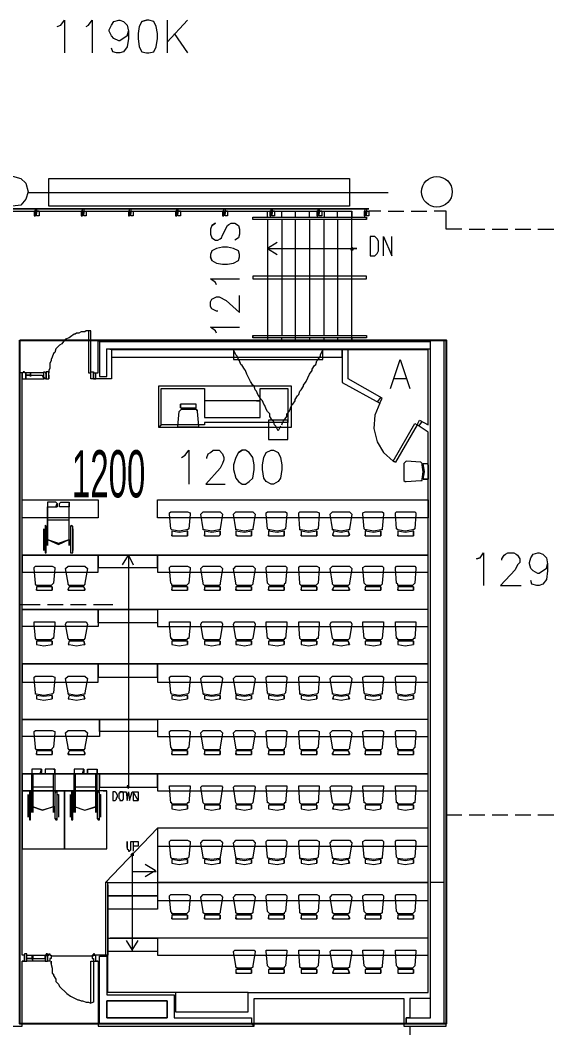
# Model space of a CAD drawing. Header units: metres. Extents: x 3 to 116, y 0 to 119.
# Drawn here: x 24.52 to 35.81, y 28.2 to 49.69 of the extents above; entities that cross this region are included whole.
import ezdxf

# ---------------------------------------------------------------- set-up
doc = ezdxf.new("R2010")
doc.units = ezdxf.units.M
doc.layers.add('PDF_Geometry', color=7, linetype='Continuous', transparency=0.8)
doc.styles.get("Standard").update_dxf_attribs({"font": 'arial.ttf', "width": 0.5, "height": 0.5})

msp = doc.modelspace()

# ---------------------------------------------------------------- linework, layer by layer
msp.add_lwpolyline([(24.504, 42.913), (33.534, 42.913), (33.534, 28.433), (24.504, 28.433)], close=True)
at = {"layer": 'PDF_Geometry', "lineweight": 5}
for points in [[(25.297, 49.564), (25.373, 49.59), (25.45, 49.692), (25.45, 49.001)], [(25.911, 49.564), (25.962, 49.59), (26.039, 49.692), (26.039, 49.001)], [(26.78, 49.36), (26.806, 49.462), (26.78, 49.36), (26.627, 49.257), (26.601, 49.257), (26.499, 49.308), (26.448, 49.36), (26.397, 49.462), (26.397, 49.487), (26.448, 49.59), (26.499, 49.667), (26.601, 49.692), (26.627, 49.692), (26.704, 49.667), (26.78, 49.59), (26.806, 49.462), (26.806, 49.308), (26.78, 49.129), (26.704, 49.027), (26.627, 49.001), (26.55, 49.001), (26.473, 49.027), (26.448, 49.104)], [(27.087, 49.667), (27.19, 49.692), (27.087, 49.667), (27.036, 49.564), (27.011, 49.411), (27.011, 49.308), (27.036, 49.129), (27.087, 49.027), (27.19, 49.001), (27.241, 49.001), (27.343, 49.027), (27.394, 49.129), (27.42, 49.308), (27.42, 49.411), (27.394, 49.564), (27.343, 49.667), (27.241, 49.692), (27.19, 49.692)], [(27.625, 49.692), (27.625, 49.001)], [(27.625, 49.232), (28.06, 49.692)], [(27.778, 49.411), (28.06, 49.001)], [(15.064, 46.034), (10.868, 46.034), (10.868, 45.65), (31.539, 45.65)], [(32.306, 46.034), (24.683, 46.034)], [(10.945, 45.65), (10.894, 45.65), (10.945, 45.65), (10.945, 45.548), (10.894, 45.548), (10.894, 45.65), (10.894, 45.599), (10.868, 45.599), (10.868, 45.701), (10.894, 45.701), (10.894, 45.599), (10.868, 45.65), (10.843, 45.65), (10.843, 45.548), (10.868, 45.548), (10.868, 45.65), (10.843, 45.701), (31.897, 45.701), (10.843, 45.701)], [(24.913, 45.65), (24.862, 45.65), (24.913, 45.65), (24.913, 45.548), (24.862, 45.548), (24.862, 45.65), (24.862, 45.599), (24.836, 45.599), (24.836, 45.701), (24.862, 45.701), (24.862, 45.599), (24.836, 45.65), (24.811, 45.65), (24.811, 45.548), (24.836, 45.548), (24.836, 45.65)], [(25.859, 45.65), (25.911, 45.65), (25.911, 45.548), (25.859, 45.548), (25.859, 45.65), (25.859, 45.599), (25.834, 45.599), (25.834, 45.701), (25.859, 45.701), (25.859, 45.599), (25.834, 45.65), (25.808, 45.65), (25.808, 45.548), (25.834, 45.548), (25.834, 45.65)], [(26.857, 45.65), (26.908, 45.65), (26.908, 45.548), (26.857, 45.548), (26.857, 45.65), (26.857, 45.599), (26.832, 45.599), (26.832, 45.701), (26.857, 45.701), (26.857, 45.599), (26.832, 45.65), (26.806, 45.65), (26.806, 45.548), (26.832, 45.548), (26.832, 45.65)], [(27.906, 45.65), (27.855, 45.65), (27.906, 45.65), (27.906, 45.548), (27.855, 45.548), (27.855, 45.65), (27.855, 45.599), (27.829, 45.599), (27.829, 45.701), (27.855, 45.701), (27.855, 45.599), (27.829, 45.65), (27.804, 45.65), (27.804, 45.548), (27.829, 45.548), (27.829, 45.65)], [(28.904, 45.65), (28.853, 45.65), (28.904, 45.65), (28.904, 45.548), (28.853, 45.548), (28.853, 45.65), (28.853, 45.599), (28.827, 45.599), (28.827, 45.701), (28.853, 45.701), (28.853, 45.599), (28.827, 45.65), (28.801, 45.65), (28.801, 45.548), (28.827, 45.548), (28.827, 45.65)], [(29.748, 45.522), (29.748, 45.65)], [(29.902, 45.65), (29.85, 45.65), (29.902, 45.65), (29.902, 45.548), (29.85, 45.548), (29.85, 45.65), (29.85, 45.599), (29.825, 45.599), (29.825, 45.701), (29.85, 45.701), (29.85, 45.599), (29.825, 45.65), (29.799, 45.65), (29.799, 45.548), (29.825, 45.548), (29.825, 45.65)], [(30.055, 45.522), (30.055, 45.65)], [(30.336, 45.65), (30.336, 45.522)], [(30.643, 45.522), (30.643, 45.65)], [(30.899, 45.65), (30.848, 45.65), (30.899, 45.65), (30.899, 45.548), (30.848, 45.548), (30.848, 45.65), (30.848, 45.599), (30.822, 45.599), (30.822, 45.701), (30.848, 45.701), (30.848, 45.599), (30.822, 45.65), (30.797, 45.65), (30.797, 45.548), (30.822, 45.548), (30.822, 45.65)], [(30.95, 45.65), (30.95, 45.522)], [(31.232, 45.522), (31.232, 45.65)], [(31.539, 42.964), (31.539, 42.913), (31.539, 45.65), (31.539, 45.522)], [(31.846, 45.65), (31.897, 45.65), (31.897, 45.548), (31.846, 45.548), (31.846, 45.65), (31.846, 45.599), (31.82, 45.599), (31.82, 45.701), (31.846, 45.701), (31.846, 45.599), (31.82, 45.65), (31.795, 45.65), (31.795, 45.548), (31.82, 45.548), (31.82, 45.65)], [(32.153, 45.65), (31.897, 45.65)], [(32.306, 45.65), (32.639, 45.65)], [(32.792, 45.65), (33.125, 45.65)], [(33.867, 45.266), (33.534, 45.266), (33.534, 45.65), (33.278, 45.65)], [(28.571, 45.343), (28.648, 45.394), (28.571, 45.343), (28.546, 45.266), (28.546, 45.164), (28.571, 45.087), (28.648, 45.036), (28.699, 45.036), (28.75, 45.062), (28.776, 45.087), (28.801, 45.138), (28.904, 45.343), (28.929, 45.369), (28.981, 45.394), (29.057, 45.394), (29.134, 45.343), (29.16, 45.266), (29.16, 45.164), (29.134, 45.087), (29.057, 45.036)], [(29.748, 45.471), (29.748, 42.913)], [(30.055, 45.471), (30.055, 43.015)], [(30.336, 45.471), (30.336, 42.913)], [(30.643, 45.471), (30.643, 43.015)], [(30.95, 43.015), (30.95, 45.471)], [(31.232, 45.471), (31.232, 43.015)], [(31.539, 43.015), (31.539, 45.471)], [(31.846, 45.471), (31.846, 45.522)], [(34.02, 45.266), (34.353, 45.266)], [(34.506, 45.266), (34.839, 45.266)], [(34.992, 45.266), (35.325, 45.266)], [(35.478, 45.266), (35.811, 45.266)], [(29.953, 44.985), (29.748, 44.857), (29.953, 44.729)], [(32.204, 44.704), (32.204, 45.113), (32.383, 44.704), (32.383, 45.113)], [(28.571, 44.601), (28.546, 44.678), (28.571, 44.601), (28.674, 44.55), (28.801, 44.524), (28.904, 44.524), (29.032, 44.55), (29.134, 44.601), (29.16, 44.678), (29.16, 44.729), (29.134, 44.806), (29.032, 44.857), (28.904, 44.883), (28.801, 44.883), (28.674, 44.857), (28.571, 44.806), (28.546, 44.729), (28.546, 44.678)], [(29.748, 44.857), (31.641, 44.857), (31.564, 44.857), (31.539, 44.883), (31.513, 44.857), (31.513, 44.831), (31.564, 44.831), (31.564, 44.857), (31.539, 44.857), (31.539, 44.883), (31.539, 44.857), (31.513, 44.857), (31.539, 44.857), (31.513, 44.831), (31.539, 44.831), (31.539, 44.857), (31.539, 44.831), (31.564, 44.831), (31.539, 44.857)], [(31.846, 44.218), (31.846, 44.269)], [(28.674, 44.09), (28.648, 44.141), (28.546, 44.218), (29.16, 44.218)], [(28.699, 43.527), (28.674, 43.527), (28.571, 43.578), (28.546, 43.629), (28.546, 43.731), (28.571, 43.783), (28.674, 43.834), (28.725, 43.834), (28.878, 43.757), (29.16, 43.501), (29.16, 43.859)], [(28.674, 43.066), (28.648, 43.117), (28.546, 43.194), (29.16, 43.194)], [(26.013, 43.117), (25.962, 43.117), (25.962, 42.222), (26.013, 42.222), (26.013, 43.117), (25.911, 43.117), (25.885, 43.092), (25.808, 43.092), (25.757, 43.066), (25.706, 43.066), (25.68, 43.041), (25.655, 43.041), (25.578, 42.99), (25.553, 42.964), (25.476, 42.938), (25.45, 42.913), (25.399, 42.836), (25.348, 42.81), (25.271, 42.734), (25.246, 42.657), (25.22, 42.631), (25.194, 42.555), (25.169, 42.503), (25.169, 42.478), (25.143, 42.427), (25.143, 42.324), (25.118, 42.273), (25.118, 42.222)], [(29.441, 43.015), (29.441, 42.964)], [(26.064, 42.094), (26.064, 42.222), (26.166, 42.222), (26.166, 42.913), (26.192, 42.887), (26.192, 42.145), (26.346, 42.145), (26.346, 42.734)], [(26.166, 42.913), (33.202, 42.913), (33.483, 42.913)], [(26.192, 42.887), (33.202, 42.887)], [(29.467, 28.382), (29.467, 28.97), (32.639, 28.97), (32.639, 28.382), (33.534, 28.382), (33.534, 42.913), (33.483, 42.913), (33.483, 31.426), (33.202, 31.426), (33.202, 42.913)], [(30.055, 42.913), (30.055, 42.964)], [(30.643, 42.964), (30.643, 42.913)], [(30.95, 42.913), (30.95, 42.964)], [(31.232, 42.964), (31.232, 42.913)], [(26.448, 42.708), (26.448, 42.094), (26.064, 42.094), (26.115, 42.094), (26.115, 42.222)], [(32.869, 41.148), (32.92, 41.122), (32.971, 41.224), (33.15, 41.122), (33.15, 42.708), (26.448, 42.708), (26.346, 42.734), (33.202, 42.734)], [(30.029, 41.096), (29.978, 40.994), (29.927, 41.096), (29.902, 41.122), (29.876, 41.199), (29.85, 41.224), (29.799, 41.301), (29.799, 41.352), (29.748, 41.403), (29.722, 41.455), (29.697, 41.531), (29.671, 41.557), (29.646, 41.634), (29.62, 41.659), (29.569, 41.736), (29.543, 41.762), (29.518, 41.838), (29.492, 41.864), (29.467, 41.941), (29.441, 41.966), (29.39, 42.043), (29.313, 42.196), (29.288, 42.273), (29.262, 42.299), (29.211, 42.376), (29.185, 42.401), (29.16, 42.478), (29.134, 42.503), (29.108, 42.58), (29.083, 42.606), (29.032, 42.708)], [(30.669, 42.708), (29.032, 42.708), (29.032, 42.503), (30.925, 42.503), (30.925, 42.708)], [(30.055, 41.122), (30.081, 41.199), (30.106, 41.224), (30.157, 41.301), (30.157, 41.352), (30.209, 41.403), (30.234, 41.455), (30.26, 41.531), (30.285, 41.557), (30.336, 41.634), (30.336, 41.659), (30.388, 41.736), (30.413, 41.762), (30.439, 41.838), (30.464, 41.864), (30.515, 41.941), (30.515, 41.966), (30.567, 42.043), (30.643, 42.196), (30.695, 42.273), (30.695, 42.299), (30.746, 42.376), (30.771, 42.401), (30.797, 42.478), (30.822, 42.503), (30.874, 42.58), (30.874, 42.606), (30.925, 42.708), (30.746, 42.708)], [(31.334, 42.708), (31.334, 42.017), (32.127, 41.583), (32.178, 41.685), (31.462, 42.094), (31.462, 42.708)], [(32.357, 41.89), (32.562, 42.503), (32.767, 41.89)], [(17.187, 29.763), (17.187, 28.382), (24.555, 28.382), (24.555, 29.763), (24.657, 29.763), (24.657, 29.917), (24.606, 29.917), (24.606, 29.763), (24.606, 29.891), (24.555, 29.891), (24.555, 42.094), (24.555, 42.222), (24.555, 42.094), (24.632, 42.094), (24.632, 42.222), (24.606, 42.222), (24.606, 42.248), (24.58, 42.248), (24.58, 42.222), (24.555, 42.222)], [(24.555, 42.094), (24.555, 42.222), (24.504, 42.222)], [(24.734, 42.145), (24.734, 42.171), (24.632, 42.171), (24.734, 42.171), (24.734, 42.222), (24.632, 42.222), (24.632, 42.094), (24.734, 42.094), (25.015, 42.094), (25.015, 42.222), (24.734, 42.222), (24.734, 42.145), (24.734, 42.171), (24.99, 42.171), (24.99, 42.145), (25.066, 42.094), (25.066, 42.222), (25.066, 42.094), (25.015, 42.094), (25.015, 42.248), (25.041, 42.248), (25.041, 42.222), (25.066, 42.222)], [(25.118, 42.171), (25.118, 42.094), (25.118, 42.248), (25.066, 42.248), (25.066, 42.094), (25.118, 42.094)], [(27.446, 41.071), (30.26, 41.071), (30.26, 41.941), (27.446, 41.941), (27.446, 41.071), (27.497, 41.122), (27.497, 41.89), (28.418, 41.89), (28.418, 41.276), (29.595, 41.276), (29.595, 41.89), (30.183, 41.89), (30.183, 41.173), (28.418, 41.173), (28.418, 41.122), (27.497, 41.122)], [(32.69, 42.094), (32.434, 42.094)], [(32.153, 41.71), (32.076, 41.608)], [(27.906, 41.48), (27.906, 41.557), (27.906, 41.48), (28.239, 41.48), (28.239, 41.557), (27.906, 41.557)], [(29.518, 41.634), (29.595, 41.634), (28.418, 41.634)], [(32.127, 41.583), (32.025, 41.327), (31.999, 41.045), (32.076, 40.764), (32.204, 40.534), (32.409, 40.355), (32.46, 40.329), (32.409, 40.355), (32.869, 41.148), (32.92, 41.122), (32.46, 40.329)], [(28.264, 41.429), (28.239, 41.455), (28.264, 41.429), (28.264, 41.403), (28.29, 41.096), (28.29, 41.071), (27.855, 41.071), (27.855, 41.096), (27.881, 41.403), (27.932, 41.455), (28.239, 41.455)], [(27.804, 29.098), (27.804, 28.689), (29.339, 28.689), (29.339, 29.098), (33.15, 29.098), (33.15, 40.969), (32.92, 41.122)], [(33.023, 41.199), (32.946, 41.096)], [(27.932, 40.431), (28.008, 40.482), (28.085, 40.585), (28.085, 39.868)], [(28.469, 40.406), (28.469, 40.431), (28.494, 40.508), (28.546, 40.534), (28.597, 40.585), (28.725, 40.585), (28.801, 40.508), (28.827, 40.431), (28.827, 40.38), (28.801, 40.303), (28.75, 40.201), (28.443, 39.868), (28.853, 39.868)], [(29.134, 40.534), (29.211, 40.585), (29.134, 40.534), (29.083, 40.431), (29.032, 40.278), (29.032, 40.175), (29.083, 39.996), (29.134, 39.92), (29.211, 39.868), (29.288, 39.868), (29.364, 39.92), (29.441, 39.996), (29.467, 40.175), (29.467, 40.278), (29.441, 40.431), (29.364, 40.534), (29.288, 40.585), (29.211, 40.585)], [(33.048, 39.971), (33.125, 39.971), (33.048, 39.971), (33.074, 40.124), (33.048, 40.303), (33.125, 40.303), (33.15, 40.278), (33.125, 40.303), (33.15, 40.278), (33.15, 39.971), (33.125, 39.971), (33.15, 39.971)], [(25.271, 39.382), (25.297, 39.382), (25.297, 39.459), (25.271, 39.485), (25.092, 39.485), (25.092, 39.459), (25.092, 39.382), (25.271, 39.382), (25.297, 39.459), (25.297, 39.382)], [(25.092, 38.666), (25.092, 38.564), (25.092, 38.692), (25.322, 38.589), (25.553, 38.692), (25.553, 38.564), (25.553, 39.382), (25.553, 39.459), (25.553, 39.382), (25.348, 39.382), (25.348, 39.459)], [(25.092, 38.564), (25.092, 39.382), (25.092, 38.692), (25.322, 38.615), (25.553, 38.692), (25.553, 38.564), (25.553, 38.666)], [(25.373, 39.382), (25.348, 39.382), (25.348, 39.459), (25.373, 39.485), (25.553, 39.485), (25.553, 39.459)], [(25.553, 38.692), (25.553, 39.382)], [(29.774, 38.896), (29.799, 38.896), (29.774, 38.896), (29.748, 38.922), (29.722, 39.229), (29.722, 39.255), (29.748, 39.28), (30.132, 39.28), (30.157, 39.255), (30.157, 39.229), (30.132, 38.922), (30.106, 38.896), (29.953, 38.871), (29.799, 38.896)], [(30.439, 38.896), (30.464, 38.896), (30.439, 38.896), (30.439, 38.922), (30.413, 39.229), (30.413, 39.255), (30.439, 39.28), (30.797, 39.28), (30.848, 39.255), (30.848, 39.229), (30.822, 38.922), (30.797, 38.896), (30.771, 38.896), (30.618, 38.871), (30.464, 38.896)], [(31.129, 38.896), (31.155, 38.896), (31.129, 38.896), (31.129, 38.922), (31.078, 39.229), (31.129, 39.28), (31.488, 39.28), (31.539, 39.229), (31.488, 38.922), (31.488, 38.896), (31.462, 38.896), (31.309, 38.871), (31.155, 38.896)], [(31.82, 38.896), (31.846, 38.896), (31.82, 38.896), (31.795, 38.922), (31.769, 39.229), (31.769, 39.255), (31.82, 39.28), (32.178, 39.28), (32.204, 39.255), (32.204, 39.229), (32.178, 38.922), (32.178, 38.896), (32.153, 38.896), (31.999, 38.871), (31.846, 38.896)], [(25.015, 38.922), (25.015, 38.461), (25.015, 38.922)], [(25.553, 39.101), (25.092, 39.101)], [(25.578, 38.41), (25.629, 38.41), (25.629, 38.922), (25.629, 38.461)], [(25.629, 38.922), (25.629, 38.922)], [(25.553, 38.692), (25.553, 38.692)], [(28.06, 38.871), (28.06, 38.794), (28.06, 38.871), (27.881, 38.845), (27.727, 38.871), (27.727, 38.768), (27.727, 38.794), (27.727, 38.768), (28.06, 38.768), (28.06, 38.794), (28.06, 38.768)], [(28.75, 38.871), (28.75, 38.794), (28.75, 38.871), (28.571, 38.845), (28.418, 38.871), (28.418, 38.768), (28.418, 38.794), (28.418, 38.768), (28.725, 38.768), (28.75, 38.794), (28.725, 38.768)], [(29.415, 38.871), (29.415, 38.794), (29.415, 38.871), (29.262, 38.845), (29.083, 38.871), (29.083, 38.794), (29.108, 38.768), (29.083, 38.794), (29.108, 38.768), (29.415, 38.768), (29.415, 38.794), (29.415, 38.768)], [(30.106, 38.871), (30.106, 38.794), (30.106, 38.871), (29.953, 38.845), (29.774, 38.871), (29.774, 38.768), (29.774, 38.794), (29.774, 38.768), (30.106, 38.768), (30.106, 38.794), (30.106, 38.768)], [(30.797, 38.871), (30.797, 38.794), (30.797, 38.871), (30.618, 38.845), (30.464, 38.871), (30.464, 38.768), (30.464, 38.794), (30.464, 38.768), (30.797, 38.768), (30.797, 38.794), (30.797, 38.768)], [(31.462, 38.871), (31.488, 38.794), (31.462, 38.871), (31.309, 38.845), (31.155, 38.871), (31.129, 38.794), (31.155, 38.768), (31.129, 38.794), (31.155, 38.768), (31.462, 38.768), (31.488, 38.794), (31.462, 38.768)], [(32.153, 38.871), (32.153, 38.794), (32.153, 38.871), (31.999, 38.845), (31.82, 38.871), (31.82, 38.768), (31.82, 38.794), (31.82, 38.768), (32.153, 38.768), (32.153, 38.794), (32.153, 38.768)], [(32.843, 38.871), (32.843, 38.794), (32.843, 38.871), (32.664, 38.845), (32.511, 38.871), (32.511, 38.768), (32.511, 38.794), (32.511, 38.768), (32.843, 38.768), (32.843, 38.794), (32.843, 38.768)], [(25.092, 38.564), (25.092, 38.564)], [(24.555, 38.359), (24.555, 38.001), (26.166, 38.001), (26.166, 38.359), (26.166, 38.103), (27.42, 38.103), (27.42, 38.359), (26.166, 38.359), (24.555, 38.359), (33.15, 38.359)], [(25.015, 38.461), (25.015, 38.461)], [(25.041, 38.41), (25.066, 38.41)], [(25.629, 38.461), (25.629, 38.461)], [(26.678, 38.154), (26.806, 38.359), (26.908, 38.154)], [(26.806, 38.359), (26.806, 33.447)], [(34.251, 38.308), (34.174, 38.282), (34.251, 38.308), (34.327, 38.41), (34.327, 37.72)], [(34.711, 38.257), (34.711, 38.282), (34.762, 38.359), (34.788, 38.385), (34.839, 38.41), (34.967, 38.41), (35.018, 38.385), (35.044, 38.359), (35.095, 38.282), (35.095, 38.206), (35.044, 38.154), (34.992, 38.052), (34.685, 37.72), (35.12, 37.72)], [(35.658, 38.078), (35.683, 38.18), (35.658, 38.078), (35.504, 37.975), (35.478, 37.975), (35.376, 38.027), (35.325, 38.078), (35.299, 38.18), (35.299, 38.206), (35.325, 38.308), (35.376, 38.385), (35.478, 38.41), (35.504, 38.41), (35.581, 38.385), (35.658, 38.308), (35.683, 38.18), (35.683, 38.027), (35.658, 37.847), (35.581, 37.745), (35.504, 37.72), (35.453, 37.72), (35.351, 37.745), (35.325, 37.822)], [(25.194, 37.694), (25.194, 37.643), (25.194, 37.694), (24.862, 37.694), (24.862, 37.617), (24.862, 37.643), (24.862, 37.617), (25.194, 37.617), (25.194, 37.643), (25.194, 37.617)], [(25.859, 37.694), (25.885, 37.643), (25.859, 37.694), (25.553, 37.694), (25.527, 37.643), (25.527, 37.617), (25.553, 37.617), (25.527, 37.617), (25.527, 37.643), (25.553, 37.617), (25.885, 37.617), (25.885, 37.643), (25.885, 37.617), (25.859, 37.617)], [(28.06, 37.694), (28.06, 37.643), (28.06, 37.694), (27.727, 37.694), (27.727, 37.617), (27.727, 37.643), (27.727, 37.617), (28.06, 37.617), (28.06, 37.643), (28.06, 37.617)], [(28.75, 37.694), (28.75, 37.643), (28.75, 37.694), (28.418, 37.694), (28.418, 37.617), (28.418, 37.643), (28.418, 37.617), (28.75, 37.617), (28.75, 37.643), (28.75, 37.617), (28.725, 37.617)], [(29.415, 37.694), (29.415, 37.643), (29.415, 37.694), (29.083, 37.694), (29.083, 37.617), (29.108, 37.617), (29.083, 37.617), (29.083, 37.643), (29.108, 37.617), (29.415, 37.617), (29.415, 37.643), (29.415, 37.617)], [(30.106, 37.694), (30.106, 37.643), (30.106, 37.694), (29.774, 37.694), (29.774, 37.617), (29.774, 37.643), (29.774, 37.617), (30.106, 37.617), (30.106, 37.643), (30.106, 37.617)], [(30.797, 37.694), (30.797, 37.643), (30.797, 37.694), (30.464, 37.694), (30.464, 37.617), (30.464, 37.643), (30.464, 37.617), (30.797, 37.617), (30.797, 37.643), (30.797, 37.617)], [(31.462, 37.694), (31.488, 37.643), (31.462, 37.694), (31.155, 37.694), (31.129, 37.643), (31.129, 37.617), (31.155, 37.617), (31.129, 37.617), (31.129, 37.643), (31.155, 37.617), (31.488, 37.617), (31.488, 37.643), (31.488, 37.617), (31.462, 37.617)], [(32.153, 37.694), (32.153, 37.643), (32.153, 37.694), (31.82, 37.694), (31.82, 37.617), (31.82, 37.643), (31.82, 37.617), (32.153, 37.617), (32.153, 37.643), (32.153, 37.617)], [(32.843, 37.694), (32.843, 37.643), (32.843, 37.694), (32.511, 37.694), (32.511, 37.617), (32.511, 37.643), (32.511, 37.617), (32.843, 37.617), (32.843, 37.643), (32.843, 37.617)], [(24.939, 37.31), (24.529, 37.31)], [(33.15, 37.208), (24.555, 37.208), (26.166, 37.208), (27.42, 37.208), (27.42, 36.927), (26.166, 36.927), (26.166, 37.208), (26.166, 36.85), (24.555, 36.85), (24.555, 37.208)], [(25.425, 37.31), (25.092, 37.31)], [(25.911, 37.31), (25.578, 37.31)], [(26.473, 37.31), (26.064, 37.31)], [(27.727, 36.594), (27.727, 36.568), (27.727, 36.594), (27.701, 36.594), (27.676, 36.901), (27.676, 36.952), (28.111, 36.952), (28.111, 36.901), (28.085, 36.594), (28.06, 36.594), (28.034, 36.568), (27.727, 36.568)], [(25.194, 36.543), (25.194, 36.466), (25.194, 36.543), (24.862, 36.543), (24.862, 36.466), (25.015, 36.44), (25.194, 36.466)], [(25.859, 36.543), (25.885, 36.466), (25.859, 36.543), (25.553, 36.543), (25.527, 36.466), (25.553, 36.466), (25.527, 36.466), (25.553, 36.466), (25.706, 36.44), (25.859, 36.466), (25.885, 36.466), (25.859, 36.466)], [(28.06, 36.543), (28.06, 36.466), (28.06, 36.543), (27.727, 36.543), (27.727, 36.466), (27.881, 36.44), (28.06, 36.466)], [(28.75, 36.543), (28.75, 36.466), (28.75, 36.543), (28.418, 36.543), (28.418, 36.466), (28.571, 36.44), (28.725, 36.466), (28.75, 36.466), (28.725, 36.466)], [(29.415, 36.543), (29.415, 36.466), (29.415, 36.543), (29.083, 36.543), (29.083, 36.466), (29.108, 36.466), (29.083, 36.466), (29.108, 36.466), (29.262, 36.44), (29.415, 36.466)], [(30.106, 36.543), (30.106, 36.466), (30.106, 36.543), (29.774, 36.543), (29.774, 36.466), (29.953, 36.44), (30.106, 36.466)], [(30.797, 36.543), (30.797, 36.466), (30.797, 36.543), (30.464, 36.543), (30.464, 36.466), (30.618, 36.44), (30.797, 36.466)], [(31.462, 36.543), (31.488, 36.466), (31.462, 36.543), (31.155, 36.543), (31.129, 36.466), (31.155, 36.466), (31.129, 36.466), (31.155, 36.466), (31.309, 36.44), (31.462, 36.466), (31.488, 36.466), (31.462, 36.466)], [(32.153, 36.543), (32.153, 36.466), (32.153, 36.543), (31.82, 36.543), (31.82, 36.466), (31.999, 36.44), (32.153, 36.466)], [(32.843, 36.543), (32.843, 36.466), (32.843, 36.543), (32.511, 36.543), (32.511, 36.466), (32.664, 36.44), (32.843, 36.466)], [(24.555, 36.057), (24.555, 35.673), (26.166, 35.673), (26.166, 36.057), (26.166, 35.775), (27.42, 35.775), (27.42, 36.057), (26.166, 36.057), (24.555, 36.057), (33.15, 36.057)], [(25.527, 35.417), (25.553, 35.417), (25.527, 35.417), (25.527, 35.443), (25.476, 35.75), (25.527, 35.801), (25.885, 35.801), (25.936, 35.75), (25.885, 35.443), (25.885, 35.417), (25.859, 35.417), (25.706, 35.392), (25.553, 35.417)], [(28.392, 35.417), (28.418, 35.417), (28.392, 35.417), (28.392, 35.443), (28.341, 35.75), (28.392, 35.801), (28.75, 35.801), (28.776, 35.775), (28.801, 35.75), (28.75, 35.443), (28.75, 35.417), (28.725, 35.417), (28.571, 35.392), (28.418, 35.417)], [(29.083, 35.417), (29.108, 35.417), (29.083, 35.417), (29.083, 35.443), (29.032, 35.75), (29.057, 35.775), (29.083, 35.801), (29.441, 35.801), (29.492, 35.75), (29.441, 35.443), (29.441, 35.417), (29.415, 35.417), (29.262, 35.392), (29.108, 35.417)], [(29.774, 35.417), (29.799, 35.417), (29.774, 35.417), (29.748, 35.443), (29.722, 35.75), (29.722, 35.775), (29.748, 35.801), (30.132, 35.801), (30.157, 35.775), (30.157, 35.75), (30.132, 35.443), (30.106, 35.417), (29.953, 35.392), (29.799, 35.417)], [(30.439, 35.417), (30.464, 35.417), (30.439, 35.417), (30.439, 35.443), (30.413, 35.75), (30.413, 35.775), (30.439, 35.801), (30.797, 35.801), (30.848, 35.775), (30.848, 35.75), (30.822, 35.443), (30.797, 35.417), (30.771, 35.417), (30.618, 35.392), (30.464, 35.417)], [(25.194, 35.392), (25.194, 35.315), (25.194, 35.392), (25.015, 35.366), (24.862, 35.392), (24.862, 35.315), (25.015, 35.289), (25.194, 35.315)], [(25.859, 35.392), (25.885, 35.315), (25.859, 35.392), (25.706, 35.366), (25.553, 35.392), (25.527, 35.315), (25.553, 35.315), (25.527, 35.315), (25.553, 35.315), (25.706, 35.289), (25.859, 35.315), (25.885, 35.315), (25.859, 35.315)], [(28.06, 35.392), (28.06, 35.315), (28.06, 35.392), (27.881, 35.366), (27.727, 35.392), (27.727, 35.315), (27.881, 35.289), (28.06, 35.315)], [(28.75, 35.392), (28.75, 35.315), (28.75, 35.392), (28.571, 35.366), (28.418, 35.392), (28.418, 35.315), (28.571, 35.289), (28.725, 35.315), (28.75, 35.315), (28.725, 35.315)], [(29.415, 35.392), (29.415, 35.315), (29.415, 35.392), (29.262, 35.366), (29.083, 35.392), (29.083, 35.315), (29.108, 35.315), (29.083, 35.315), (29.108, 35.315), (29.262, 35.289), (29.415, 35.315)], [(30.106, 35.392), (30.106, 35.315), (30.106, 35.392), (29.953, 35.366), (29.774, 35.392), (29.774, 35.315), (29.953, 35.289), (30.106, 35.315)], [(30.797, 35.392), (30.797, 35.315), (30.797, 35.392), (30.618, 35.366), (30.464, 35.392), (30.464, 35.315), (30.618, 35.289), (30.797, 35.315)], [(31.462, 35.392), (31.488, 35.315), (31.462, 35.392), (31.309, 35.366), (31.155, 35.392), (31.129, 35.315), (31.155, 35.315), (31.129, 35.315), (31.155, 35.315), (31.309, 35.289), (31.462, 35.315), (31.488, 35.315), (31.462, 35.315)], [(32.153, 35.392), (32.153, 35.315), (32.153, 35.392), (31.999, 35.366), (31.82, 35.392), (31.82, 35.315), (31.999, 35.289), (32.153, 35.315)], [(32.843, 35.392), (32.843, 35.315), (32.843, 35.392), (32.664, 35.366), (32.511, 35.392), (32.511, 35.315), (32.664, 35.289), (32.843, 35.315)], [(33.15, 34.88), (24.555, 34.88), (26.192, 34.88), (27.42, 34.88), (27.42, 34.624), (26.192, 34.624), (26.192, 34.88), (26.192, 34.522), (24.555, 34.522), (24.555, 34.88)], [(25.194, 34.215), (25.194, 34.164), (25.194, 34.215), (24.862, 34.215), (24.862, 34.138), (24.862, 34.164), (24.862, 34.138), (25.194, 34.138), (25.194, 34.164), (25.194, 34.138)], [(25.859, 34.215), (25.885, 34.164), (25.859, 34.215), (25.553, 34.215), (25.527, 34.164), (25.527, 34.138), (25.553, 34.138), (25.527, 34.138), (25.527, 34.164), (25.553, 34.138), (25.885, 34.138), (25.885, 34.164), (25.885, 34.138), (25.859, 34.138)], [(28.06, 34.215), (28.06, 34.164), (28.06, 34.215), (27.727, 34.215), (27.727, 34.138), (27.727, 34.164), (27.727, 34.138), (28.06, 34.138), (28.06, 34.164), (28.06, 34.138)], [(28.75, 34.215), (28.75, 34.164), (28.75, 34.215), (28.418, 34.215), (28.418, 34.138), (28.418, 34.164), (28.418, 34.138), (28.75, 34.138), (28.75, 34.164), (28.75, 34.138), (28.725, 34.138)], [(29.415, 34.215), (29.415, 34.164), (29.415, 34.215), (29.083, 34.215), (29.083, 34.138), (29.108, 34.138), (29.083, 34.138), (29.083, 34.164), (29.108, 34.138), (29.415, 34.138), (29.415, 34.164), (29.415, 34.138)], [(30.106, 34.215), (30.106, 34.164), (30.106, 34.215), (29.774, 34.215), (29.774, 34.138), (29.774, 34.164), (29.774, 34.138), (30.106, 34.138), (30.106, 34.164), (30.106, 34.138)], [(30.797, 34.215), (30.797, 34.164), (30.797, 34.215), (30.464, 34.215), (30.464, 34.138), (30.464, 34.164), (30.464, 34.138), (30.797, 34.138), (30.797, 34.164), (30.797, 34.138)], [(31.462, 34.215), (31.488, 34.164), (31.462, 34.215), (31.155, 34.215), (31.129, 34.164), (31.129, 34.138), (31.155, 34.138), (31.129, 34.138), (31.129, 34.164), (31.155, 34.138), (31.488, 34.138), (31.488, 34.164), (31.488, 34.138), (31.462, 34.138)], [(32.153, 34.215), (32.153, 34.164), (32.153, 34.215), (31.82, 34.215), (31.82, 34.138), (31.82, 34.164), (31.82, 34.138), (32.153, 34.138), (32.153, 34.164), (32.153, 34.138)], [(32.843, 34.215), (32.843, 34.164), (32.843, 34.215), (32.511, 34.215), (32.511, 34.138), (32.511, 34.164), (32.511, 34.138), (32.843, 34.138), (32.843, 34.164), (32.843, 34.138)], [(25.22, 33.831), (25.041, 33.831), (25.041, 33.729), (25.246, 33.729), (25.246, 33.831), (25.246, 33.729), (25.246, 32.91), (25.246, 33.038), (24.99, 32.961), (24.759, 33.038)], [(24.939, 33.729), (24.964, 33.729), (24.964, 33.831), (24.939, 33.831), (24.785, 33.831), (24.759, 33.831), (24.759, 33.729), (24.939, 33.729), (24.964, 33.831), (24.964, 33.754)], [(25.041, 33.831), (25.041, 33.729)], [(25.22, 33.831), (25.246, 33.831), (25.22, 33.831)], [(25.655, 33.038), (25.885, 32.961), (26.141, 33.038), (26.141, 32.91), (26.141, 33.729), (26.141, 33.831), (26.141, 33.729), (25.936, 33.729), (25.936, 33.831), (26.115, 33.831), (26.141, 33.831)], [(25.834, 33.729), (25.859, 33.729), (25.859, 33.831), (25.834, 33.831), (25.68, 33.831), (25.655, 33.831), (25.655, 33.729), (25.834, 33.729), (25.859, 33.831), (25.859, 33.754)], [(25.936, 33.831), (25.936, 33.729)], [(24.555, 33.729), (24.555, 33.371), (26.192, 33.371), (26.192, 33.729), (26.192, 33.447), (27.42, 33.447), (27.42, 33.729), (26.192, 33.729), (24.555, 33.729), (33.15, 33.729)], [(24.785, 33.729), (24.785, 33.038), (24.759, 33.038), (24.99, 32.961), (25.22, 33.038), (25.22, 32.91), (25.22, 33.038), (25.22, 33.729)], [(24.759, 32.91), (24.759, 33.729)], [(25.68, 33.729), (25.68, 33.038), (25.655, 33.038), (25.885, 32.961), (26.115, 33.038), (26.115, 32.91), (26.115, 33.038), (26.115, 33.729)], [(25.655, 32.91), (25.655, 33.729)], [(25.373, 33.371), (25.45, 33.371), (24.555, 33.371), (24.555, 32.143), (25.45, 32.143), (25.45, 33.371)], [(25.22, 33.447), (24.785, 33.447)], [(26.269, 33.371), (26.346, 33.371), (25.45, 33.371), (25.45, 32.143), (26.346, 32.143), (26.346, 33.371)], [(26.115, 33.447), (25.68, 33.447)], [(26.627, 33.345), (26.653, 33.345), (26.627, 33.345), (26.627, 33.319), (26.601, 33.319), (26.601, 33.217), (26.627, 33.191), (26.627, 33.166), (26.678, 33.166), (26.704, 33.191), (26.704, 33.319), (26.678, 33.345), (26.653, 33.345), (26.755, 33.345), (26.78, 33.166), (26.806, 33.345), (26.832, 33.166), (26.883, 33.345), (26.908, 33.345), (26.908, 33.166), (27.011, 33.166), (26.908, 33.345), (27.011, 33.345), (27.011, 33.166)], [(24.683, 33.294), (24.683, 32.808), (24.683, 33.294)], [(25.246, 32.782), (25.271, 32.757), (25.297, 32.757), (25.297, 33.294), (25.322, 33.294), (25.322, 32.808)], [(25.322, 33.294), (25.322, 33.294)], [(25.578, 33.294), (25.578, 32.808), (25.578, 33.294)], [(26.141, 32.782), (26.166, 32.757), (26.192, 32.757), (26.192, 33.294), (26.218, 33.294), (26.218, 32.808)], [(26.218, 33.294), (26.218, 33.294)], [(24.759, 32.91), (24.759, 32.91)], [(24.785, 33.038), (24.785, 32.91)], [(25.22, 33.038), (25.22, 33.038)], [(25.655, 32.91), (25.655, 32.91)], [(25.68, 33.038), (25.68, 32.91)], [(26.115, 33.038), (26.115, 33.038)], [(28.06, 33.064), (28.06, 32.987), (28.06, 33.064), (27.727, 33.064), (27.727, 32.987), (27.881, 32.961), (28.06, 32.987)], [(28.75, 33.064), (28.75, 32.987), (28.75, 33.064), (28.418, 33.064), (28.418, 32.987), (28.571, 32.961), (28.725, 32.987), (28.75, 32.987), (28.725, 32.987)], [(29.415, 33.064), (29.415, 32.987), (29.415, 33.064), (29.083, 33.064), (29.083, 32.987), (29.108, 32.987), (29.083, 32.987), (29.108, 32.987), (29.262, 32.961), (29.415, 32.987)], [(30.106, 33.064), (30.106, 32.987), (30.106, 33.064), (29.774, 33.064), (29.774, 32.987), (29.953, 32.961), (30.106, 32.987)], [(30.797, 33.064), (30.797, 32.987), (30.797, 33.064), (30.464, 33.064), (30.464, 32.987), (30.618, 32.961), (30.797, 32.987)], [(31.462, 33.064), (31.488, 32.987), (31.462, 33.064), (31.155, 33.064), (31.129, 32.987), (31.155, 32.987), (31.129, 32.987), (31.155, 32.987), (31.309, 32.961), (31.462, 32.987), (31.488, 32.987), (31.462, 32.987)], [(32.153, 33.064), (32.153, 32.987), (32.153, 33.064), (31.82, 33.064), (31.82, 32.987), (31.999, 32.961), (32.153, 32.987)], [(32.843, 33.064), (32.843, 32.987), (32.843, 33.064), (32.511, 33.064), (32.511, 32.987), (32.664, 32.961), (32.843, 32.987)], [(24.683, 32.808), (24.683, 32.808)], [(24.708, 32.782), (24.708, 32.757), (24.734, 32.757), (24.734, 32.782)], [(25.322, 32.808), (25.322, 32.808)], [(25.578, 32.808), (25.578, 32.808)], [(25.604, 32.782), (25.604, 32.757), (25.629, 32.757), (25.629, 32.782)], [(26.218, 32.808), (26.218, 32.808)], [(33.534, 32.859), (33.867, 32.859)], [(34.02, 32.859), (34.353, 32.859)], [(34.506, 32.859), (34.839, 32.859)], [(34.992, 32.859), (35.325, 32.859)], [(35.478, 32.859), (35.811, 32.859)], [(26.32, 31.426), (27.42, 32.578)], [(33.15, 32.578), (27.42, 32.578), (27.42, 31.426)], [(26.78, 32.168), (26.78, 32.296), (26.78, 32.143), (26.806, 32.117), (26.806, 32.091), (26.832, 32.091), (26.857, 32.117), (26.857, 32.296), (26.908, 32.296), (26.908, 32.091)], [(26.908, 32.296), (27.011, 32.296), (27.011, 32.194), (26.908, 32.194)], [(29.083, 31.938), (29.108, 31.938), (29.083, 31.938), (29.083, 31.964), (29.032, 32.271), (29.057, 32.296), (29.083, 32.322), (29.441, 32.322), (29.492, 32.271), (29.441, 31.964), (29.441, 31.938), (29.415, 31.938), (29.262, 31.912), (29.108, 31.938)], [(29.774, 31.938), (29.799, 31.938), (29.774, 31.938), (29.748, 31.964), (29.722, 32.271), (29.722, 32.296), (29.748, 32.322), (30.132, 32.322), (30.157, 32.296), (30.157, 32.271), (30.132, 31.964), (30.106, 31.938), (29.953, 31.912), (29.799, 31.938)], [(30.439, 31.938), (30.464, 31.938), (30.439, 31.938), (30.439, 31.964), (30.413, 32.271), (30.413, 32.296), (30.439, 32.322), (30.797, 32.322), (30.848, 32.296), (30.848, 32.271), (30.822, 31.964), (30.797, 31.938), (30.771, 31.938), (30.618, 31.912), (30.464, 31.938)], [(26.908, 32.04), (26.908, 32.015), (26.908, 32.04), (26.883, 32.04), (26.857, 32.015), (26.883, 32.015), (26.883, 31.989), (26.908, 32.015), (26.908, 32.04), (26.908, 31.989), (26.883, 32.04), (26.883, 31.989), (26.883, 32.04), (26.883, 32.015), (26.883, 29.968)], [(26.883, 31.657), (27.394, 31.657), (27.369, 31.682), (27.164, 31.81)], [(28.06, 31.912), (28.06, 31.836), (28.06, 31.912), (27.881, 31.887), (27.727, 31.912), (27.727, 31.836), (27.881, 31.81), (28.06, 31.836)], [(28.75, 31.912), (28.75, 31.836), (28.75, 31.912), (28.571, 31.887), (28.418, 31.912), (28.418, 31.836), (28.571, 31.81), (28.725, 31.836), (28.75, 31.836), (28.725, 31.836)], [(29.415, 31.912), (29.415, 31.836), (29.415, 31.912), (29.262, 31.887), (29.083, 31.912), (29.083, 31.836), (29.108, 31.836), (29.083, 31.836), (29.108, 31.836), (29.262, 31.81), (29.415, 31.836)], [(30.106, 31.912), (30.106, 31.836), (30.106, 31.912), (29.953, 31.887), (29.774, 31.912), (29.774, 31.836), (29.953, 31.81), (30.106, 31.836)], [(30.797, 31.912), (30.797, 31.836), (30.797, 31.912), (30.618, 31.887), (30.464, 31.912), (30.464, 31.836), (30.618, 31.81), (30.797, 31.836)], [(31.462, 31.912), (31.488, 31.836), (31.462, 31.912), (31.309, 31.887), (31.155, 31.912), (31.129, 31.836), (31.155, 31.836), (31.129, 31.836), (31.155, 31.836), (31.309, 31.81), (31.462, 31.836), (31.488, 31.836), (31.462, 31.836)], [(32.153, 31.912), (32.153, 31.836), (32.153, 31.912), (31.999, 31.887), (31.82, 31.912), (31.82, 31.836), (31.999, 31.81), (32.153, 31.836)], [(32.843, 31.912), (32.843, 31.836), (32.843, 31.912), (32.664, 31.887), (32.511, 31.912), (32.511, 31.836), (32.664, 31.81), (32.843, 31.836)], [(27.164, 31.554), (27.369, 31.682)], [(26.371, 31.375), (26.371, 29.891), (26.166, 29.891)], [(26.371, 31.426), (33.15, 31.426)], [(33.483, 31.426), (33.483, 28.433), (32.69, 28.433), (32.69, 28.561), (33.202, 28.561), (33.202, 31.426)], [(27.727, 30.787), (27.727, 30.761), (27.727, 30.787), (27.701, 30.812), (27.676, 31.119), (27.676, 31.145), (27.701, 31.17), (28.06, 31.17), (28.111, 31.145), (28.111, 31.119), (28.085, 30.812), (28.034, 30.761), (27.727, 30.761)], [(28.06, 30.736), (28.06, 30.684), (28.06, 30.736), (27.727, 30.736), (27.727, 30.659), (27.727, 30.684), (27.727, 30.659), (28.06, 30.659), (28.06, 30.684), (28.06, 30.659)], [(28.75, 30.736), (28.75, 30.684), (28.75, 30.736), (28.418, 30.736), (28.418, 30.659), (28.418, 30.684), (28.418, 30.659), (28.75, 30.659), (28.75, 30.684), (28.75, 30.659), (28.725, 30.659)], [(29.415, 30.736), (29.415, 30.684), (29.415, 30.736), (29.083, 30.736), (29.083, 30.659), (29.108, 30.659), (29.083, 30.659), (29.083, 30.684), (29.108, 30.659), (29.415, 30.659), (29.415, 30.684), (29.415, 30.659)], [(30.106, 30.736), (30.106, 30.684), (30.106, 30.736), (29.774, 30.736), (29.774, 30.659), (29.774, 30.684), (29.774, 30.659), (30.106, 30.659), (30.106, 30.684), (30.106, 30.659)], [(30.797, 30.736), (30.797, 30.684), (30.797, 30.736), (30.464, 30.736), (30.464, 30.659), (30.464, 30.684), (30.464, 30.659), (30.797, 30.659), (30.797, 30.684), (30.797, 30.659)], [(31.462, 30.736), (31.488, 30.684), (31.462, 30.736), (31.155, 30.736), (31.129, 30.684), (31.129, 30.659), (31.155, 30.659), (31.129, 30.659), (31.129, 30.684), (31.155, 30.659), (31.488, 30.659), (31.488, 30.684), (31.488, 30.659), (31.462, 30.659)], [(32.153, 30.736), (32.153, 30.684), (32.153, 30.736), (31.82, 30.736), (31.82, 30.659), (31.82, 30.684), (31.82, 30.659), (32.153, 30.659), (32.153, 30.684), (32.153, 30.659)], [(32.843, 30.736), (32.843, 30.684), (32.843, 30.736), (32.511, 30.736), (32.511, 30.659), (32.511, 30.684), (32.511, 30.659), (32.843, 30.659), (32.843, 30.684), (32.843, 30.659)], [(33.15, 30.249), (26.422, 30.249)], [(26.755, 30.198), (26.883, 29.994), (27.011, 30.198)], [(24.759, 29.866), (24.759, 29.815), (24.657, 29.815), (24.759, 29.815), (24.785, 29.763), (24.657, 29.763), (24.657, 29.891), (24.785, 29.891), (25.041, 29.891), (25.041, 29.763), (24.785, 29.763), (24.785, 29.866), (24.785, 29.815), (25.041, 29.815), (25.041, 29.866), (25.092, 29.891), (25.092, 29.763), (25.092, 29.917), (25.066, 29.917), (25.066, 29.891), (25.041, 29.891), (25.041, 29.763), (25.092, 29.763)], [(26.115, 29.763), (26.166, 29.763), (26.115, 29.763), (26.115, 29.891), (26.039, 29.866), (25.169, 29.866)], [(29.339, 29.098), (27.804, 29.098), (26.371, 29.098), (26.371, 29.891), (26.115, 29.891)], [(32.511, 29.636), (32.511, 29.61), (32.511, 29.636), (32.485, 29.661), (32.46, 29.968), (32.46, 29.994), (32.895, 29.994), (32.895, 29.968), (32.869, 29.661), (32.818, 29.61), (32.511, 29.61)], [(24.606, 29.763), (24.555, 29.763)], [(25.169, 29.712), (25.169, 29.763), (25.169, 29.687), (25.194, 29.61), (25.194, 29.508), (25.22, 29.482), (25.22, 29.456), (25.271, 29.38), (25.271, 29.329), (25.322, 29.277), (25.348, 29.226), (25.501, 29.073), (25.578, 29.022), (25.732, 28.945), (25.757, 28.945), (25.808, 28.919), (25.834, 28.919), (25.911, 28.894), (25.962, 28.894), (26.013, 28.868)], [(26.166, 29.763), (26.166, 28.382), (29.467, 28.382), (29.415, 28.433), (26.192, 28.433), (27.778, 28.433)], [(26.192, 28.433), (26.192, 29.866), (26.346, 29.866), (26.346, 29.047), (27.778, 29.047), (27.778, 28.561), (29.415, 28.561), (29.415, 28.433)], [(29.415, 29.584), (29.415, 29.508), (29.415, 29.584), (29.083, 29.584), (29.083, 29.508), (29.108, 29.508), (29.083, 29.508), (29.415, 29.508)], [(30.106, 29.584), (30.106, 29.508), (30.106, 29.584), (29.774, 29.584), (29.774, 29.508), (30.106, 29.508)], [(30.797, 29.584), (30.797, 29.508), (30.797, 29.584), (30.464, 29.584), (30.464, 29.508), (30.797, 29.508)], [(31.462, 29.584), (31.488, 29.508), (31.462, 29.584), (31.155, 29.584), (31.129, 29.508), (31.155, 29.508), (31.129, 29.508), (31.488, 29.508), (31.462, 29.508)], [(32.153, 29.584), (32.153, 29.508), (32.153, 29.584), (31.82, 29.584), (31.82, 29.508), (32.153, 29.508)], [(32.843, 29.584), (32.843, 29.508), (32.843, 29.584), (32.511, 29.584), (32.511, 29.508), (32.843, 29.508)], [(33.202, 28.97), (32.767, 28.97), (32.767, 28.561), (32.69, 28.561), (32.69, 28.433)], [(32.767, 28.382), (32.767, 28.203)]]:
    msp.add_lwpolyline(points, dxfattribs=at)
for points in [[(24.683, 46.059), (24.632, 45.906), (24.529, 45.778), (24.35, 45.752), (24.197, 45.778), (24.069, 45.906), (24.043, 46.059), (24.069, 46.239), (24.197, 46.341), (24.35, 46.392), (24.529, 46.341), (24.632, 46.239)], [(25.118, 45.752), (25.118, 46.341), (31.488, 46.341), (31.488, 45.752)], [(29.441, 45.471), (29.441, 45.522), (31.846, 45.522), (31.846, 45.471)], [(31.923, 44.704), (32.025, 44.704), (32.076, 44.755), (32.102, 44.806), (32.102, 45.011), (32.076, 45.062), (32.025, 45.113), (31.923, 45.113)], [(31.846, 44.218), (31.846, 44.269), (29.441, 44.269), (29.441, 44.218)], [(31.846, 43.015), (31.846, 42.964), (29.441, 42.964), (29.441, 43.015)], [(26.448, 42.708), (26.448, 42.555), (31.334, 42.555), (31.334, 42.708)], [(26.013, 42.094), (26.013, 42.248), (26.064, 42.248), (26.064, 42.094)], [(30.183, 40.815), (30.183, 41.224), (29.774, 41.224), (29.774, 40.815)], [(29.825, 40.585), (29.876, 40.585), (29.978, 40.534), (30.029, 40.431), (30.055, 40.278), (30.055, 40.175), (30.029, 39.996), (29.978, 39.92), (29.876, 39.868), (29.825, 39.868), (29.722, 39.92), (29.671, 39.996), (29.646, 40.175), (29.646, 40.278), (29.671, 40.431), (29.722, 40.534)], [(33.023, 40.278), (33.023, 40.303), (32.997, 40.329), (32.69, 40.355), (32.639, 40.303), (32.639, 39.945), (32.664, 39.92), (32.69, 39.92), (32.997, 39.945), (33.023, 39.945), (33.023, 39.971), (33.048, 40.124)], [(24.555, 39.152), (24.555, 39.536), (26.166, 39.536), (26.166, 39.152)], [(33.15, 39.536), (33.15, 39.152), (27.42, 39.152), (27.42, 39.536)], [(27.727, 38.896), (27.701, 38.922), (27.676, 39.229), (27.676, 39.255), (27.701, 39.28), (28.06, 39.28), (28.111, 39.255), (28.111, 39.229), (28.085, 38.922), (28.06, 38.896), (28.034, 38.896), (27.881, 38.871)], [(28.418, 38.896), (28.392, 38.896), (28.392, 38.922), (28.341, 39.229), (28.392, 39.28), (28.75, 39.28), (28.801, 39.229), (28.75, 38.922), (28.75, 38.896), (28.725, 38.896), (28.571, 38.871)], [(29.108, 38.896), (29.083, 38.896), (29.083, 38.922), (29.032, 39.229), (29.083, 39.28), (29.441, 39.28), (29.492, 39.229), (29.441, 38.922), (29.441, 38.896), (29.415, 38.896), (29.262, 38.871)], [(32.511, 38.896), (32.485, 38.922), (32.46, 39.229), (32.46, 39.255), (32.485, 39.28), (32.869, 39.28), (32.895, 39.255), (32.895, 39.229), (32.869, 38.922), (32.843, 38.896), (32.818, 38.896), (32.664, 38.871)], [(25.066, 38.973), (25.041, 38.999), (25.041, 38.41), (25.066, 38.41)], [(25.578, 38.973), (25.578, 38.41), (25.629, 38.41), (25.629, 38.973), (25.604, 38.973), (25.604, 38.999)], [(33.15, 38.001), (33.15, 38.359), (27.42, 38.359), (27.42, 38.001)], [(24.862, 37.72), (24.836, 37.745), (24.836, 37.771), (24.811, 38.078), (24.811, 38.103), (24.836, 38.129), (25.194, 38.129), (25.246, 38.103), (25.246, 38.078), (25.22, 37.771), (25.169, 37.72)], [(25.553, 37.72), (25.527, 37.745), (25.527, 37.771), (25.476, 38.078), (25.527, 38.129), (25.885, 38.129), (25.936, 38.078), (25.885, 37.771), (25.885, 37.745), (25.859, 37.72)], [(27.727, 37.72), (27.727, 37.745), (27.701, 37.771), (27.676, 38.078), (27.676, 38.103), (27.701, 38.129), (28.06, 38.129), (28.111, 38.103), (28.111, 38.078), (28.085, 37.771), (28.034, 37.72)], [(28.418, 37.72), (28.392, 37.745), (28.392, 37.771), (28.341, 38.078), (28.392, 38.129), (28.75, 38.129), (28.776, 38.103), (28.801, 38.078), (28.75, 37.771), (28.75, 37.745), (28.725, 37.72)], [(29.108, 37.72), (29.083, 37.745), (29.083, 37.771), (29.032, 38.078), (29.057, 38.103), (29.083, 38.129), (29.441, 38.129), (29.492, 38.078), (29.441, 37.771), (29.441, 37.745), (29.415, 37.72)], [(29.799, 37.72), (29.748, 37.771), (29.722, 38.078), (29.722, 38.103), (29.748, 38.129), (30.132, 38.129), (30.157, 38.103), (30.157, 38.078), (30.132, 37.771), (30.106, 37.745), (30.106, 37.72)], [(30.464, 37.72), (30.439, 37.745), (30.439, 37.771), (30.413, 38.078), (30.413, 38.103), (30.439, 38.129), (30.797, 38.129), (30.848, 38.103), (30.848, 38.078), (30.822, 37.771), (30.771, 37.72)], [(31.155, 37.72), (31.129, 37.745), (31.129, 37.771), (31.078, 38.078), (31.129, 38.129), (31.488, 38.129), (31.539, 38.078), (31.488, 37.771), (31.488, 37.745), (31.462, 37.72)], [(31.846, 37.72), (31.795, 37.771), (31.769, 38.078), (31.769, 38.103), (31.82, 38.129), (32.178, 38.129), (32.204, 38.103), (32.204, 38.078), (32.178, 37.771), (32.178, 37.745), (32.153, 37.72)], [(32.511, 37.72), (32.511, 37.745), (32.485, 37.771), (32.46, 38.078), (32.46, 38.103), (32.485, 38.129), (32.869, 38.129), (32.895, 38.103), (32.895, 38.078), (32.869, 37.771), (32.818, 37.72)], [(33.15, 36.85), (33.15, 37.208), (27.42, 37.208), (27.42, 36.85)], [(24.862, 36.568), (24.836, 36.594), (24.811, 36.901), (24.811, 36.952), (25.246, 36.952), (25.246, 36.901), (25.22, 36.594), (25.194, 36.594), (25.169, 36.568)], [(25.553, 36.568), (25.527, 36.594), (25.476, 36.901), (25.501, 36.952), (25.911, 36.952), (25.936, 36.901), (25.885, 36.594), (25.859, 36.568)], [(28.418, 36.568), (28.392, 36.594), (28.341, 36.901), (28.367, 36.952), (28.776, 36.952), (28.801, 36.901), (28.75, 36.594), (28.725, 36.568)], [(29.108, 36.568), (29.083, 36.594), (29.032, 36.901), (29.057, 36.952), (29.467, 36.952), (29.492, 36.901), (29.441, 36.594), (29.415, 36.568)], [(29.799, 36.568), (29.774, 36.594), (29.748, 36.594), (29.722, 36.901), (29.722, 36.952), (30.157, 36.952), (30.157, 36.901), (30.132, 36.594), (30.106, 36.594), (30.106, 36.568)], [(30.464, 36.568), (30.439, 36.594), (30.413, 36.901), (30.413, 36.952), (30.848, 36.952), (30.848, 36.901), (30.822, 36.594), (30.797, 36.594), (30.771, 36.568)], [(31.155, 36.568), (31.129, 36.594), (31.078, 36.901), (31.104, 36.952), (31.513, 36.952), (31.539, 36.901), (31.488, 36.594), (31.462, 36.568)], [(31.846, 36.568), (31.82, 36.594), (31.795, 36.594), (31.769, 36.901), (31.769, 36.952), (32.204, 36.952), (32.204, 36.901), (32.178, 36.594), (32.153, 36.568)], [(32.511, 36.568), (32.511, 36.594), (32.485, 36.594), (32.46, 36.901), (32.46, 36.952), (32.895, 36.952), (32.895, 36.901), (32.869, 36.594), (32.843, 36.594), (32.818, 36.568)], [(33.15, 35.673), (33.15, 36.057), (27.42, 36.057), (27.42, 35.673)], [(24.862, 35.417), (24.836, 35.417), (24.836, 35.443), (24.811, 35.75), (24.811, 35.775), (24.836, 35.801), (25.194, 35.801), (25.246, 35.775), (25.246, 35.75), (25.22, 35.443), (25.194, 35.417), (25.169, 35.417), (25.015, 35.392)], [(27.727, 35.417), (27.701, 35.443), (27.676, 35.75), (27.676, 35.775), (27.701, 35.801), (28.06, 35.801), (28.111, 35.775), (28.111, 35.75), (28.085, 35.443), (28.06, 35.417), (28.034, 35.417), (27.881, 35.392)], [(31.155, 35.417), (31.129, 35.417), (31.129, 35.443), (31.078, 35.75), (31.129, 35.801), (31.488, 35.801), (31.539, 35.75), (31.488, 35.443), (31.488, 35.417), (31.462, 35.417), (31.309, 35.392)], [(31.846, 35.417), (31.82, 35.417), (31.795, 35.443), (31.769, 35.75), (31.769, 35.775), (31.82, 35.801), (32.178, 35.801), (32.204, 35.775), (32.204, 35.75), (32.178, 35.443), (32.178, 35.417), (32.153, 35.417), (31.999, 35.392)], [(32.511, 35.417), (32.485, 35.443), (32.46, 35.75), (32.46, 35.775), (32.485, 35.801), (32.869, 35.801), (32.895, 35.775), (32.895, 35.75), (32.869, 35.443), (32.843, 35.417), (32.818, 35.417), (32.664, 35.392)], [(33.15, 34.522), (33.15, 34.88), (27.42, 34.88), (27.42, 34.522)], [(24.862, 34.24), (24.836, 34.266), (24.836, 34.292), (24.811, 34.599), (24.811, 34.624), (24.836, 34.65), (25.194, 34.65), (25.246, 34.624), (25.246, 34.599), (25.22, 34.292), (25.194, 34.266), (25.169, 34.24)], [(25.553, 34.24), (25.527, 34.266), (25.527, 34.292), (25.476, 34.599), (25.527, 34.65), (25.885, 34.65), (25.936, 34.599), (25.885, 34.292), (25.885, 34.266), (25.859, 34.24)], [(27.727, 34.24), (27.727, 34.266), (27.701, 34.292), (27.676, 34.599), (27.676, 34.624), (27.701, 34.65), (28.06, 34.65), (28.111, 34.624), (28.111, 34.599), (28.085, 34.292), (28.034, 34.24)], [(28.418, 34.24), (28.392, 34.266), (28.392, 34.292), (28.341, 34.599), (28.392, 34.65), (28.75, 34.65), (28.801, 34.599), (28.75, 34.292), (28.75, 34.266), (28.725, 34.24)], [(29.108, 34.24), (29.083, 34.266), (29.083, 34.292), (29.032, 34.599), (29.083, 34.65), (29.441, 34.65), (29.492, 34.599), (29.441, 34.292), (29.441, 34.266), (29.415, 34.24)], [(29.799, 34.24), (29.748, 34.292), (29.722, 34.599), (29.722, 34.624), (29.748, 34.65), (30.132, 34.65), (30.157, 34.624), (30.157, 34.599), (30.132, 34.292), (30.106, 34.266), (30.106, 34.24)], [(30.464, 34.24), (30.439, 34.266), (30.439, 34.292), (30.413, 34.599), (30.413, 34.624), (30.439, 34.65), (30.797, 34.65), (30.848, 34.624), (30.848, 34.599), (30.822, 34.292), (30.771, 34.24)], [(31.155, 34.24), (31.129, 34.266), (31.129, 34.292), (31.078, 34.599), (31.129, 34.65), (31.488, 34.65), (31.539, 34.599), (31.488, 34.292), (31.488, 34.266), (31.462, 34.24)], [(31.846, 34.24), (31.795, 34.292), (31.769, 34.599), (31.769, 34.624), (31.82, 34.65), (32.178, 34.65), (32.204, 34.624), (32.204, 34.599), (32.178, 34.292), (32.178, 34.266), (32.153, 34.24)], [(32.511, 34.24), (32.511, 34.266), (32.485, 34.292), (32.46, 34.599), (32.46, 34.624), (32.485, 34.65), (32.869, 34.65), (32.895, 34.624), (32.895, 34.599), (32.869, 34.292), (32.818, 34.24)], [(33.15, 33.371), (33.15, 33.729), (27.42, 33.729), (27.42, 33.371)], [(24.734, 33.319), (24.734, 33.345), (24.708, 33.345), (24.708, 32.782), (24.734, 32.782)], [(25.246, 33.319), (25.246, 32.782), (25.297, 32.782), (25.297, 33.345), (25.271, 33.345)], [(25.629, 33.319), (25.629, 33.345), (25.604, 33.345), (25.604, 32.782), (25.629, 32.782)], [(26.141, 33.319), (26.141, 32.782), (26.192, 32.782), (26.192, 33.345), (26.166, 33.345)], [(26.473, 33.166), (26.525, 33.166), (26.55, 33.191), (26.55, 33.217), (26.576, 33.243), (26.576, 33.268), (26.55, 33.319), (26.525, 33.345), (26.473, 33.345)], [(26.832, 33.447), (26.806, 33.473), (26.78, 33.473), (26.78, 33.447), (26.806, 33.422), (26.806, 33.447)], [(27.727, 33.089), (27.727, 33.115), (27.701, 33.115), (27.676, 33.447), (27.676, 33.473), (28.111, 33.473), (28.111, 33.447), (28.085, 33.115), (28.06, 33.115), (28.034, 33.089)], [(28.418, 33.089), (28.392, 33.115), (28.341, 33.447), (28.367, 33.473), (28.776, 33.473), (28.801, 33.447), (28.75, 33.115), (28.725, 33.089)], [(29.108, 33.089), (29.083, 33.115), (29.032, 33.447), (29.057, 33.473), (29.467, 33.473), (29.492, 33.447), (29.441, 33.115), (29.415, 33.089)], [(29.799, 33.089), (29.774, 33.115), (29.748, 33.115), (29.722, 33.447), (29.722, 33.473), (30.157, 33.473), (30.157, 33.447), (30.132, 33.115), (30.106, 33.115), (30.106, 33.089)], [(30.464, 33.089), (30.439, 33.115), (30.413, 33.447), (30.413, 33.473), (30.848, 33.473), (30.848, 33.447), (30.822, 33.115), (30.797, 33.115), (30.771, 33.089)], [(31.155, 33.089), (31.129, 33.115), (31.078, 33.447), (31.104, 33.473), (31.513, 33.473), (31.539, 33.447), (31.488, 33.115), (31.462, 33.089)], [(31.846, 33.089), (31.82, 33.115), (31.795, 33.115), (31.769, 33.447), (31.769, 33.473), (32.204, 33.473), (32.204, 33.447), (32.178, 33.115), (32.153, 33.089)], [(32.511, 33.089), (32.511, 33.115), (32.485, 33.115), (32.46, 33.447), (32.46, 33.473), (32.895, 33.473), (32.895, 33.447), (32.869, 33.115), (32.843, 33.115), (32.818, 33.089)], [(33.15, 32.194), (33.15, 32.578), (27.42, 32.578), (27.42, 32.194)], [(27.727, 31.938), (27.701, 31.964), (27.676, 32.271), (27.676, 32.296), (27.701, 32.322), (28.06, 32.322), (28.111, 32.296), (28.111, 32.271), (28.085, 31.964), (28.06, 31.938), (28.034, 31.938), (27.881, 31.912)], [(28.418, 31.938), (28.392, 31.938), (28.392, 31.964), (28.341, 32.271), (28.392, 32.322), (28.75, 32.322), (28.776, 32.296), (28.801, 32.271), (28.75, 31.964), (28.75, 31.938), (28.725, 31.938), (28.571, 31.912)], [(31.155, 31.938), (31.129, 31.938), (31.129, 31.964), (31.078, 32.271), (31.129, 32.322), (31.488, 32.322), (31.539, 32.271), (31.488, 31.964), (31.488, 31.938), (31.462, 31.938), (31.309, 31.912)], [(31.846, 31.938), (31.82, 31.938), (31.795, 31.964), (31.769, 32.271), (31.769, 32.296), (31.82, 32.322), (32.178, 32.322), (32.204, 32.296), (32.204, 32.271), (32.178, 31.964), (32.178, 31.938), (32.153, 31.938), (31.999, 31.912)], [(32.511, 31.938), (32.485, 31.964), (32.46, 32.271), (32.46, 32.296), (32.485, 32.322), (32.869, 32.322), (32.895, 32.296), (32.895, 32.271), (32.869, 31.964), (32.843, 31.938), (32.818, 31.938), (32.664, 31.912)], [(26.371, 29.891), (26.371, 31.426), (26.32, 31.426), (26.32, 29.891)], [(26.371, 31.145), (26.371, 31.426), (27.42, 31.426), (27.42, 31.145)], [(33.15, 31.043), (33.15, 31.426), (27.42, 31.426), (27.42, 31.043)], [(28.418, 30.761), (28.392, 30.787), (28.392, 30.812), (28.341, 31.119), (28.392, 31.17), (28.75, 31.17), (28.776, 31.145), (28.801, 31.119), (28.75, 30.812), (28.75, 30.787), (28.725, 30.761)], [(29.108, 30.761), (29.083, 30.787), (29.083, 30.812), (29.032, 31.119), (29.057, 31.145), (29.083, 31.17), (29.441, 31.17), (29.492, 31.119), (29.441, 30.812), (29.441, 30.787), (29.415, 30.761)], [(29.799, 30.761), (29.748, 30.812), (29.722, 31.119), (29.722, 31.145), (29.748, 31.17), (30.132, 31.17), (30.157, 31.145), (30.157, 31.119), (30.132, 30.812), (30.106, 30.787), (30.106, 30.761)], [(30.464, 30.761), (30.439, 30.787), (30.439, 30.812), (30.413, 31.119), (30.413, 31.145), (30.439, 31.17), (30.797, 31.17), (30.848, 31.145), (30.848, 31.119), (30.822, 30.812), (30.771, 30.761)], [(31.155, 30.761), (31.129, 30.787), (31.129, 30.812), (31.078, 31.119), (31.129, 31.17), (31.488, 31.17), (31.539, 31.119), (31.488, 30.812), (31.488, 30.787), (31.462, 30.761)], [(31.846, 30.761), (31.795, 30.812), (31.769, 31.119), (31.769, 31.145), (31.82, 31.17), (32.178, 31.17), (32.204, 31.145), (32.204, 31.119), (32.178, 30.812), (32.178, 30.787), (32.153, 30.761)], [(32.511, 30.761), (32.511, 30.787), (32.485, 30.812), (32.46, 31.119), (32.46, 31.145), (32.485, 31.17), (32.869, 31.17), (32.895, 31.145), (32.895, 31.119), (32.869, 30.812), (32.818, 30.761)], [(26.371, 30.863), (26.371, 31.145), (27.42, 31.145), (27.42, 30.863)], [(26.371, 29.968), (26.371, 30.249), (27.42, 30.249), (27.42, 29.968)], [(33.15, 29.891), (33.15, 30.249), (27.42, 30.249), (27.42, 29.891)], [(25.169, 29.891), (25.169, 29.815), (25.143, 29.815), (25.143, 29.763), (25.092, 29.763), (25.092, 29.891), (25.118, 29.891), (25.118, 29.917), (25.143, 29.917), (25.143, 29.891)], [(26.039, 29.891), (26.039, 29.815), (26.064, 29.815), (26.064, 29.763), (26.115, 29.763), (26.115, 29.891), (26.09, 29.891), (26.09, 29.917), (26.064, 29.917), (26.064, 29.891)], [(29.108, 29.61), (29.083, 29.636), (29.083, 29.661), (29.032, 29.968), (29.057, 29.994), (29.467, 29.994), (29.492, 29.968), (29.441, 29.661), (29.441, 29.636), (29.415, 29.61)], [(29.799, 29.61), (29.748, 29.661), (29.722, 29.968), (29.722, 29.994), (30.157, 29.994), (30.157, 29.968), (30.132, 29.661), (30.106, 29.636), (30.106, 29.61)], [(30.464, 29.61), (30.439, 29.636), (30.439, 29.661), (30.413, 29.968), (30.413, 29.994), (30.848, 29.994), (30.848, 29.968), (30.822, 29.661), (30.771, 29.61)], [(31.155, 29.61), (31.129, 29.636), (31.129, 29.661), (31.078, 29.968), (31.104, 29.994), (31.513, 29.994), (31.539, 29.968), (31.488, 29.661), (31.488, 29.636), (31.462, 29.61)], [(31.846, 29.61), (31.795, 29.661), (31.769, 29.968), (31.769, 29.994), (32.204, 29.994), (32.204, 29.968), (32.178, 29.661), (32.178, 29.636), (32.153, 29.61)], [(26.064, 28.894), (26.013, 28.868), (26.013, 29.763), (26.064, 29.763)], [(26.346, 28.561), (27.625, 28.561), (27.625, 28.919), (26.346, 28.919)], [(26.346, 28.561), (26.346, 28.919), (27.625, 28.919), (27.625, 28.561)]]:
    msp.add_lwpolyline(points, close=True, dxfattribs=at)
msp.add_circle((33.338, 46.059), 0.324, dxfattribs=at)

# ---------------------------------------------------------------- texts
at = {"insert": (25.61, 40.585), "char_height": 1, "attachment_point": 1}
msp.add_mtext_dynamic_manual_height_columns('1200', width=5.69888, gutter_width=5, heights=[0], dxfattribs=at)

doc.saveas('drawing.dxf')
